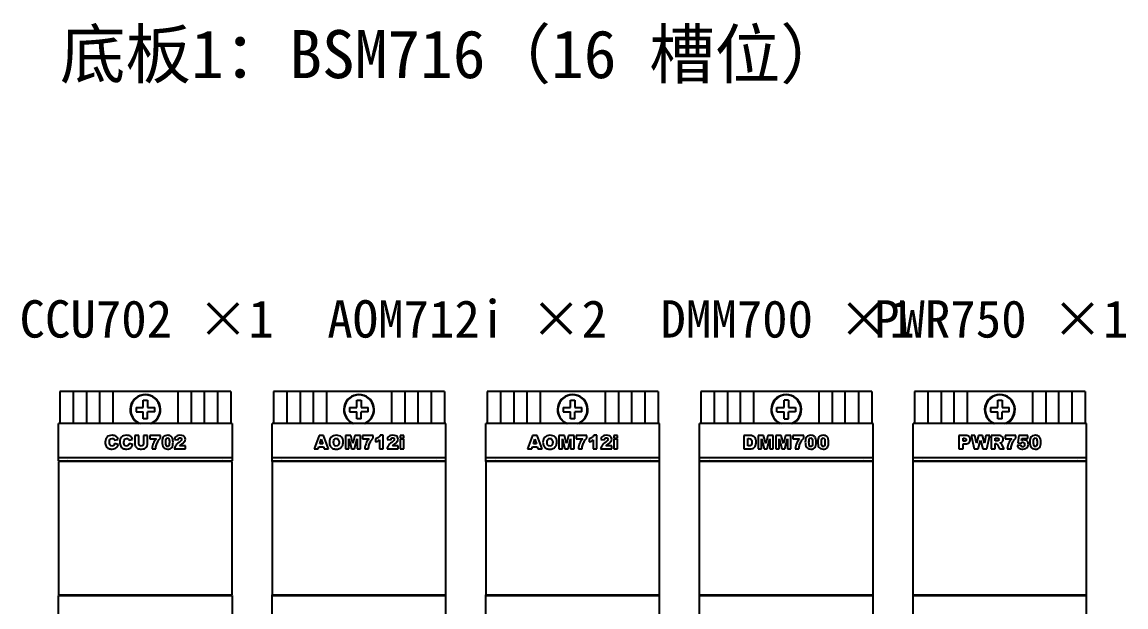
# Model space of a CAD drawing. Header units: millimetres. Extents: x 33 to 632, y -490 to 20.
# Drawn here: x 32.9 to 239.6, y -384.4 to -274.8 of the extents above; entities that cross this region are included whole.
import ezdxf
from ezdxf.enums import TextEntityAlignment as Align

# ---------------------------------------------------------------- set-up
doc = ezdxf.new("R2010")
doc.units = ezdxf.units.MM
for name, color, linetype in [('02___PRT_ALL_AXES', 7, 'Continuous'), ('03___PRT_ALL_CURVES', 7, 'Continuous'), ('AIOJ784_4_00DXF_CONTINUOUS_LINE', 7, 'Continuous'), ('AOMJ712I_002DXF_CONTINUOUS_LINE', 7, 'Continuous'), ('MPUJ710_4_01DXF_CONTINUOUS_LINE', 7, 'Continuous'), ('RTDJ712_4_00DXF_CONTINUOUS_LINE', 7, 'Continuous'), ('TEXT_LABEL', 7, 'Continuous')]:
    doc.layers.add(name, color=color, linetype=linetype)
doc.styles.add('HZ_TEXT', font='simsun.ttc')

# ---------------------------------------------------------------- blocks, each defined once
blk = doc.blocks.new('MOD_CCU702')
at = {"color": 7, "linetype": 'Continuous'}
for p, q in [((0, 130), (0, 124)), ((15.6, 127), (15.6, 128.35)), ((15.6, 128.35), (16.4, 128.35)), ((16.4, 128.35), (16.4, 127)), ((32, 130), (32, 124)), ((14.25, 127), (14.25, 126.2)), ((14.25, 127), (15.6, 127)), ((14.25, 126.2), (15.6, 126.2)), ((15.6, 124.85), (15.6, 126.2)), ((16.4, 127), (17.75, 127)), ((16.4, 124.85), (16.4, 126.2)), ((17.75, 126.2), (16.4, 126.2)), ((17.75, 126.2), (17.75, 127)), ((16.4, 124.85), (15.6, 124.85)), ((-0.25, 117), (-0.25, 124)), ((32.25, 124), (-0.25, 124)), ((32.25, 124), (32.25, 117)), ((32.25, 117.6), (-0.25, 117.6)), ((-0.25, 117), (32.25, 117)), ((-0.25, 116.9), (-0.25, 91.9)), ((32.25, 116.9), (-0.25, 116.9)), ((32.25, 91.9), (32.25, 116.9)), ((-0.25, 91.9), (32.25, 91.9)), ((-0.25, 6), (-0.25, 91.8)), ((-0.25, 91.8), (32.25, 91.8)), ((32.25, 91.8), (32.25, 6))]:
    blk.add_line(p, q, dxfattribs=at)
at = {"color": 2, "linetype": 'Continuous'}
for p, q in [((15.46, 116.9), (15.56, 117)), ((31.26, 116.9), (31.36, 117)), ((6.16, 91.8), (6.26, 91.9)), ((21.97, 91.8), (22.07, 91.9))]:
    blk.add_line(p, q, dxfattribs=at)
at = {"color": 7, "linetype": 'Continuous'}
for centre, radius, start, end in [((16, 126.6), 2.85, 293.7203, 246.2797), ((16, 126.6), 2.75, 288.8396, 251.1604), ((1.55, 116), 1, 90, 114.4508), ((30.45, 116), 1, 65.5492, 90), ((1.55, 92.8), 1, 245.5492, 270), ((30.45, 92.8), 1, 270, 294.4508)]:
    blk.add_arc(centre, radius, start, end, dxfattribs=at)
at = {"layer": '02___PRT_ALL_AXES', "color": 7, "linetype": 'Continuous'}
for p, q in [((32, 130), (0, 130)), ((2.5, 130), (2.5, 124)), ((5, 130), (5, 124)), ((7.4, 130), (7.4, 124)), ((9.9, 130), (9.9, 124)), ((22.1, 130), (22.1, 124)), ((24.6, 130), (24.6, 124)), ((27, 130), (27, 124)), ((29.5, 130), (29.5, 124))]:
    blk.add_line(p, q, dxfattribs=at)
at = {"layer": '03___PRT_ALL_CURVES', "color": 4, "linetype": 'Continuous'}
for p, q in [((10.22, 120.86), (10.9, 121.02)), ((10.93, 120.07), (10.25, 120.27)), ((12.94, 120.86), (13.62, 121.02)), ((13.64, 120.07), (12.97, 120.27)), ((14.02, 121.75), (14.02, 120.26)), ((14.79, 121.75), (14.02, 121.75)), ((14.79, 120.22), (14.79, 121.75)), ((15.64, 121.75), (15.64, 120.22)), ((16.42, 121.75), (15.64, 121.75)), ((16.42, 120.26), (16.42, 121.75)), ((16.83, 121.75), (16.83, 121.16)), ((18.85, 121.75), (16.83, 121.75)), ((16.83, 121.16), (18.06, 121.16)), ((18.85, 121.28), (18.85, 121.75)), ((21.47, 120.99), (22.17, 120.94)), ((22.42, 119.82), (22.59, 119.97)), ((22.59, 119.97), (22.87, 120.17)), ((17.25, 119.25), (17.94, 119.25)), ((21.42, 119.25), (23.51, 119.25)), ((23.51, 119.82), (22.42, 119.82)), ((23.51, 119.25), (23.51, 119.82))]:
    blk.add_line(p, q, dxfattribs=at)
for points in [[(8.82, 121.46), (8.6, 121.24), (8.49, 120.92), (8.49, 120.51)], [(8.49, 120.51), (8.49, 120.19), (8.56, 119.94), (8.68, 119.74)], [(9.76, 121.79), (9.36, 121.79), (9.04, 121.68), (8.82, 121.46)], [(9.27, 120.51), (9.27, 120.73), (9.3, 120.9), (9.37, 121)], [(9.39, 119.94), (9.31, 120.04), (9.27, 120.23), (9.27, 120.51)], [(9.37, 121), (9.47, 121.14), (9.6, 121.21), (9.78, 121.21)], [(9.75, 119.79), (9.6, 119.79), (9.48, 119.84), (9.39, 119.94)], [(10.08, 119.91), (10.01, 119.83), (9.9, 119.79), (9.75, 119.79)], [(10.5, 121.6), (10.32, 121.73), (10.07, 121.79), (9.76, 121.79)], [(9.78, 121.21), (9.85, 121.21), (9.92, 121.2), (9.99, 121.17)], [(9.99, 121.17), (10.05, 121.13), (10.1, 121.09), (10.14, 121.03)], [(10.25, 120.27), (10.21, 120.11), (10.16, 119.99), (10.08, 119.91)], [(10.14, 121.03), (10.17, 120.99), (10.2, 120.94), (10.22, 120.86)], [(10.9, 121.02), (10.81, 121.28), (10.68, 121.47), (10.5, 121.6)], [(10.71, 119.59), (10.81, 119.72), (10.88, 119.88), (10.93, 120.07)], [(11.54, 121.46), (11.32, 121.24), (11.21, 120.92), (11.21, 120.51)], [(11.21, 120.51), (11.21, 120.19), (11.27, 119.94), (11.4, 119.74)], [(12.47, 121.79), (12.07, 121.79), (11.76, 121.68), (11.54, 121.46)], [(11.98, 120.51), (11.98, 120.73), (12.02, 120.9), (12.09, 121)], [(12.11, 119.94), (12.03, 120.04), (11.98, 120.23), (11.98, 120.51)], [(12.09, 121), (12.18, 121.14), (12.32, 121.21), (12.49, 121.21)], [(12.47, 119.79), (12.31, 119.79), (12.19, 119.84), (12.11, 119.94)], [(13.22, 121.6), (13.04, 121.73), (12.79, 121.79), (12.47, 121.79)], [(12.8, 119.91), (12.72, 119.83), (12.61, 119.79), (12.47, 119.79)], [(12.49, 121.21), (12.57, 121.21), (12.64, 121.2), (12.7, 121.17)], [(12.7, 121.17), (12.76, 121.13), (12.82, 121.09), (12.86, 121.03)], [(12.97, 120.27), (12.93, 120.11), (12.88, 119.99), (12.8, 119.91)], [(12.86, 121.03), (12.89, 120.99), (12.91, 120.94), (12.94, 120.86)], [(13.62, 121.02), (13.53, 121.28), (13.4, 121.47), (13.22, 121.6)], [(13.43, 119.59), (13.52, 119.72), (13.6, 119.88), (13.64, 120.07)], [(14.02, 120.26), (14.02, 120.14), (14.04, 120), (14.09, 119.84)], [(14.9, 119.9), (14.83, 119.98), (14.79, 120.09), (14.79, 120.22)], [(15.22, 119.79), (15.08, 119.79), (14.98, 119.83), (14.9, 119.9)], [(15.53, 119.9), (15.46, 119.83), (15.35, 119.79), (15.22, 119.79)], [(15.64, 120.22), (15.64, 120.09), (15.61, 119.98), (15.53, 119.9)], [(16.35, 119.84), (16.39, 119.97), (16.42, 120.11), (16.42, 120.26)], [(17.5, 120.28), (17.39, 120), (17.3, 119.66), (17.25, 119.25)], [(18.06, 121.16), (17.81, 120.85), (17.62, 120.55), (17.5, 120.28)], [(17.94, 119.25), (17.96, 119.54), (18.01, 119.8), (18.07, 120.01)], [(18.07, 120.01), (18.15, 120.29), (18.27, 120.54), (18.41, 120.76)], [(18.41, 120.76), (18.53, 120.95), (18.68, 121.12), (18.85, 121.28)], [(19.4, 121.51), (19.23, 121.32), (19.14, 120.98), (19.14, 120.51)], [(19.14, 120.51), (19.14, 120.32), (19.16, 120.14), (19.19, 119.98)], [(19.19, 119.98), (19.23, 119.82), (19.27, 119.7), (19.33, 119.6)], [(20.18, 121.79), (19.83, 121.79), (19.57, 121.7), (19.4, 121.51)], [(19.83, 120.51), (19.83, 120.82), (19.86, 121.04), (19.91, 121.15)], [(19.92, 119.86), (19.86, 119.97), (19.83, 120.19), (19.83, 120.51)], [(19.91, 121.15), (19.96, 121.27), (20.04, 121.33), (20.16, 121.33)], [(20.16, 121.33), (20.27, 121.33), (20.35, 121.27), (20.41, 121.16)], [(20.6, 121.73), (20.49, 121.77), (20.35, 121.79), (20.18, 121.79)], [(20.46, 119.99), (20.43, 119.88), (20.4, 119.8), (20.34, 119.75)], [(20.41, 121.16), (20.47, 121.04), (20.5, 120.82), (20.5, 120.49)], [(20.5, 120.49), (20.5, 120.26), (20.48, 120.1), (20.46, 119.99)], [(20.86, 121.57), (20.79, 121.63), (20.7, 121.69), (20.6, 121.73)], [(21.02, 121.36), (20.98, 121.43), (20.93, 121.5), (20.86, 121.57)], [(20.96, 119.52), (21.11, 119.73), (21.19, 120.07), (21.19, 120.52)], [(21.12, 121.1), (21.09, 121.2), (21.06, 121.28), (21.02, 121.36)], [(21.19, 120.52), (21.19, 120.72), (21.16, 120.91), (21.12, 121.1)], [(21.62, 121.45), (21.55, 121.34), (21.5, 121.19), (21.47, 120.99)], [(21.93, 121.7), (21.8, 121.65), (21.69, 121.56), (21.62, 121.45)], [(22.32, 120.47), (21.99, 120.23), (21.76, 120.01), (21.64, 119.83)], [(22.48, 121.79), (22.25, 121.79), (22.06, 121.76), (21.93, 121.7)], [(22.17, 120.94), (22.19, 121.08), (22.23, 121.18), (22.28, 121.23)], [(22.28, 121.23), (22.34, 121.29), (22.41, 121.32), (22.5, 121.32)], [(22.71, 120.82), (22.65, 120.74), (22.52, 120.62), (22.32, 120.47)], [(23.05, 121.71), (22.91, 121.76), (22.72, 121.79), (22.48, 121.79)], [(22.5, 121.32), (22.59, 121.32), (22.66, 121.29), (22.71, 121.23)], [(22.71, 121.23), (22.77, 121.18), (22.8, 121.12), (22.8, 121.04)], [(22.8, 121.04), (22.8, 120.97), (22.77, 120.9), (22.71, 120.82)], [(22.87, 120.17), (23.1, 120.34), (23.27, 120.49), (23.35, 120.63)], [(23.37, 121.45), (23.29, 121.57), (23.19, 121.65), (23.05, 121.71)], [(23.35, 120.63), (23.44, 120.77), (23.49, 120.91), (23.49, 121.06)], [(23.49, 121.06), (23.49, 121.21), (23.45, 121.34), (23.37, 121.45)], [(8.68, 119.74), (8.81, 119.54), (8.95, 119.4), (9.13, 119.33)], [(9.13, 119.33), (9.3, 119.25), (9.52, 119.21), (9.79, 119.21)], [(9.79, 119.21), (10.02, 119.21), (10.2, 119.24), (10.35, 119.3)], [(10.35, 119.3), (10.49, 119.37), (10.61, 119.46), (10.71, 119.59)], [(11.4, 119.74), (11.52, 119.54), (11.67, 119.4), (11.84, 119.33)], [(11.84, 119.33), (12.02, 119.25), (12.24, 119.21), (12.51, 119.21)], [(12.51, 119.21), (12.73, 119.21), (12.92, 119.24), (13.06, 119.3)], [(13.06, 119.3), (13.21, 119.37), (13.33, 119.46), (13.43, 119.59)], [(14.09, 119.84), (14.12, 119.74), (14.17, 119.64), (14.26, 119.55)], [(14.26, 119.55), (14.33, 119.46), (14.42, 119.38), (14.52, 119.33)], [(14.52, 119.33), (14.62, 119.28), (14.74, 119.25), (14.88, 119.23)], [(14.88, 119.23), (15.02, 119.22), (15.16, 119.21), (15.28, 119.21)], [(15.28, 119.21), (15.49, 119.21), (15.67, 119.24), (15.82, 119.29)], [(15.82, 119.29), (15.93, 119.33), (16.03, 119.4), (16.13, 119.5)], [(16.13, 119.5), (16.23, 119.6), (16.3, 119.71), (16.35, 119.84)], [(19.33, 119.6), (19.42, 119.47), (19.52, 119.37), (19.65, 119.31)], [(19.65, 119.31), (19.78, 119.24), (19.95, 119.21), (20.16, 119.21)], [(20.16, 119.68), (20.05, 119.68), (19.97, 119.74), (19.92, 119.86)], [(20.34, 119.75), (20.29, 119.71), (20.23, 119.68), (20.16, 119.68)], [(20.16, 119.21), (20.54, 119.21), (20.8, 119.31), (20.96, 119.52)], [(21.64, 119.83), (21.52, 119.65), (21.45, 119.45), (21.42, 119.25)]]:
    blk.add_open_spline(points, degree=3, dxfattribs=at)
blk = doc.blocks.new('MOD_AOM712i')
at = {"layer": 'AIOJ784_4_00DXF_CONTINUOUS_LINE', "color": 7, "linetype": 'Continuous'}
for p, q in [((0, 130), (0, 124)), ((32, 130), (0, 130)), ((2.5, 130), (2.5, 124)), ((5, 130), (5, 124)), ((7.4, 130), (7.4, 124)), ((9.9, 130), (9.9, 124)), ((22.1, 130), (22.1, 124)), ((24.6, 130), (24.6, 124)), ((27, 130), (27, 124)), ((29.5, 130), (29.5, 124)), ((32, 130), (32, 124))]:
    blk.add_line(p, q, dxfattribs=at)
blk.add_arc((16, 126.6), 2.85, 294.1365, 245.8635, dxfattribs=at)
at = {"layer": 'AOMJ712I_002DXF_CONTINUOUS_LINE', "color": 7, "linetype": 'Continuous'}
for p, q in [((-0.25, 116.9), (-0.25, 124)), ((32.25, 124), (-0.25, 124)), ((32.25, 116.9), (32.25, 124)), ((32.25, 117.6), (-0.25, 117.6)), ((-0.25, 117), (32.25, 117)), ((-0.25, 6), (-0.25, 91.9)), ((-0.25, 91.8), (32.25, 91.8)), ((32.25, 6), (32.25, 91.9))]:
    blk.add_line(p, q, dxfattribs=at)
at = {"layer": 'AOMJ712I_002DXF_CONTINUOUS_LINE', "color": 4, "linetype": 'Continuous'}
for p, q in [((8.52, 121.75), (7.58, 119.25)), ((9.36, 121.75), (8.52, 121.75)), ((8.66, 120.2), (8.93, 121.1)), ((9.21, 120.2), (8.66, 120.2)), ((8.93, 121.1), (9.21, 120.2)), ((10.3, 119.25), (9.36, 121.75)), ((13.45, 121.75), (13.45, 119.25)), ((14.47, 121.75), (13.45, 121.75)), ((14.08, 119.25), (14.08, 121.16)), ((14.08, 121.16), (14.57, 119.25)), ((14.86, 120.23), (14.47, 121.75)), ((15.25, 121.75), (14.86, 120.23)), ((15.14, 119.25), (15.63, 121.16)), ((16.26, 121.75), (15.25, 121.75)), ((15.63, 121.16), (15.63, 119.25)), ((16.26, 119.25), (16.26, 121.75)), ((16.65, 121.75), (16.65, 121.16)), ((18.68, 121.75), (16.65, 121.75)), ((16.65, 121.16), (17.89, 121.16)), ((18.68, 121.28), (18.68, 121.75)), ((19.11, 121.12), (19.11, 120.55)), ((19.84, 120.92), (19.84, 119.25)), ((20.55, 121.79), (19.97, 121.79)), ((20.55, 119.25), (20.55, 121.79)), ((21.3, 120.99), (22, 120.94)), ((22.25, 119.82), (22.42, 119.97)), ((22.42, 119.97), (22.7, 120.17)), ((23.72, 121.75), (23.72, 121.28)), ((24.42, 121.75), (23.72, 121.75)), ((23.72, 121.28), (24.42, 121.28)), ((23.72, 121.06), (23.72, 119.25)), ((24.42, 121.06), (23.72, 121.06)), ((24.42, 121.28), (24.42, 121.75)), ((24.42, 119.25), (24.42, 121.06)), ((7.58, 119.25), (8.37, 119.25)), ((8.37, 119.25), (8.49, 119.66)), ((8.49, 119.66), (9.37, 119.66)), ((9.37, 119.66), (9.49, 119.25)), ((9.49, 119.25), (10.3, 119.25)), ((13.45, 119.25), (14.08, 119.25)), ((14.57, 119.25), (15.14, 119.25)), ((15.63, 119.25), (16.26, 119.25)), ((17.08, 119.25), (17.77, 119.25)), ((19.84, 119.25), (20.55, 119.25)), ((21.25, 119.25), (23.33, 119.25)), ((23.33, 119.82), (22.25, 119.82)), ((23.33, 119.25), (23.33, 119.82)), ((23.72, 119.25), (24.42, 119.25))]:
    blk.add_line(p, q, dxfattribs=at)
at = {"layer": 'AOMJ712I_002DXF_CONTINUOUS_LINE', "color": 2, "linetype": 'Continuous'}
for p, q in [((15.46, 116.9), (15.56, 117)), ((31.26, 116.9), (31.36, 117)), ((6.16, 91.8), (6.26, 91.9)), ((21.97, 91.8), (22.07, 91.9))]:
    blk.add_line(p, q, dxfattribs=at)
at = {"layer": 'AOMJ712I_002DXF_CONTINUOUS_LINE', "color": 7, "linetype": 'Continuous'}
for centre, start, end in [((1.55, 116), 90, 115.6867), ((30.45, 116), 64.3133, 90), ((1.55, 92.8), 244.3133, 270), ((30.45, 92.8), 270, 295.6867)]:
    blk.add_arc(centre, 1, start, end, dxfattribs=at)
at = {"layer": 'AOMJ712I_002DXF_CONTINUOUS_LINE', "color": 4, "linetype": 'Continuous'}
for points in [[(10.79, 121.45), (10.57, 121.22), (10.45, 120.91), (10.45, 120.5)], [(10.45, 120.5), (10.45, 120.2), (10.51, 119.96), (10.62, 119.77)], [(11.74, 121.79), (11.34, 121.79), (11.02, 121.68), (10.79, 121.45)], [(11.23, 120.49), (11.23, 120.75), (11.27, 120.93), (11.37, 121.04)], [(11.36, 119.95), (11.27, 120.06), (11.23, 120.24), (11.23, 120.49)], [(11.75, 119.79), (11.59, 119.79), (11.46, 119.84), (11.36, 119.95)], [(11.37, 121.04), (11.46, 121.15), (11.58, 121.21), (11.74, 121.21)], [(12.71, 121.46), (12.48, 121.68), (12.16, 121.79), (11.74, 121.79)], [(11.74, 121.21), (11.9, 121.21), (12.03, 121.15), (12.13, 121.04)], [(12.13, 119.95), (12.04, 119.84), (11.91, 119.79), (11.75, 119.79)], [(12.13, 121.04), (12.22, 120.93), (12.27, 120.76), (12.27, 120.53)], [(12.27, 120.53), (12.27, 120.25), (12.22, 120.05), (12.13, 119.95)], [(13.04, 120.52), (13.04, 120.92), (12.93, 121.23), (12.71, 121.46)], [(12.89, 119.8), (12.99, 119.99), (13.04, 120.23), (13.04, 120.52)], [(17.33, 120.28), (17.22, 120), (17.13, 119.66), (17.08, 119.25)], [(17.89, 121.16), (17.64, 120.85), (17.45, 120.55), (17.33, 120.28)], [(17.77, 119.25), (17.79, 119.54), (17.83, 119.8), (17.9, 120.01)], [(17.9, 120.01), (17.98, 120.29), (18.1, 120.54), (18.24, 120.76)], [(18.24, 120.76), (18.36, 120.95), (18.51, 121.12), (18.68, 121.28)], [(19.66, 121.4), (19.53, 121.29), (19.35, 121.2), (19.11, 121.12)], [(19.11, 120.55), (19.27, 120.6), (19.41, 120.65), (19.51, 120.71)], [(19.51, 120.71), (19.62, 120.76), (19.73, 120.83), (19.84, 120.92)], [(19.97, 121.79), (19.9, 121.64), (19.79, 121.5), (19.66, 121.4)], [(21.45, 121.45), (21.38, 121.34), (21.33, 121.19), (21.3, 120.99)], [(21.76, 121.7), (21.63, 121.65), (21.52, 121.56), (21.45, 121.45)], [(22.15, 120.47), (21.82, 120.23), (21.59, 120.01), (21.47, 119.83)], [(22.31, 121.79), (22.07, 121.79), (21.89, 121.76), (21.76, 121.7)], [(22, 120.94), (22.02, 121.08), (22.05, 121.18), (22.11, 121.23)], [(22.11, 121.23), (22.17, 121.29), (22.24, 121.32), (22.33, 121.32)], [(22.54, 120.82), (22.48, 120.74), (22.35, 120.62), (22.15, 120.47)], [(22.88, 121.71), (22.74, 121.76), (22.55, 121.79), (22.31, 121.79)], [(22.33, 121.32), (22.41, 121.32), (22.48, 121.29), (22.54, 121.23)], [(22.54, 121.23), (22.6, 121.18), (22.63, 121.12), (22.63, 121.04)], [(22.63, 121.04), (22.63, 120.97), (22.6, 120.9), (22.54, 120.82)], [(22.7, 120.17), (22.93, 120.34), (23.09, 120.49), (23.18, 120.63)], [(23.2, 121.45), (23.12, 121.57), (23.02, 121.65), (22.88, 121.71)], [(23.18, 120.63), (23.27, 120.77), (23.32, 120.91), (23.32, 121.06)], [(23.32, 121.06), (23.32, 121.21), (23.28, 121.34), (23.2, 121.45)], [(10.62, 119.77), (10.74, 119.57), (10.89, 119.43), (11.07, 119.34)], [(11.07, 119.34), (11.26, 119.25), (11.49, 119.21), (11.77, 119.21)], [(11.77, 119.21), (12.05, 119.21), (12.28, 119.26), (12.47, 119.36)], [(12.47, 119.36), (12.65, 119.47), (12.8, 119.61), (12.89, 119.8)], [(21.47, 119.83), (21.35, 119.65), (21.27, 119.45), (21.25, 119.25)]]:
    blk.add_open_spline(points, degree=3, dxfattribs=at)
at = {"layer": 'MPUJ710_4_01DXF_CONTINUOUS_LINE', "color": 7, "linetype": 'Continuous'}
for p, q in [((15.6, 127), (15.6, 128.35)), ((15.6, 128.35), (16.4, 128.35)), ((16.4, 128.35), (16.4, 127)), ((14.25, 127), (14.25, 126.2)), ((14.25, 127), (15.6, 127)), ((14.25, 126.2), (15.6, 126.2)), ((15.6, 124.85), (15.6, 126.2)), ((16.4, 127), (17.75, 127)), ((16.4, 124.85), (16.4, 126.2)), ((17.75, 126.2), (16.4, 126.2)), ((17.75, 126.2), (17.75, 127)), ((16.4, 124.85), (15.6, 124.85))]:
    blk.add_line(p, q, dxfattribs=at)
blk.add_arc((16, 126.6), 2.75, 288.9617, 251.0383, dxfattribs=at)
at = {"layer": 'RTDJ712_4_00DXF_CONTINUOUS_LINE', "color": 7, "linetype": 'Continuous'}
for p, q in [((-0.25, 116.9), (-0.25, 91.9)), ((32.25, 116.9), (-0.25, 116.9)), ((32.25, 91.9), (32.25, 116.9)), ((-0.25, 91.9), (32.25, 91.9))]:
    blk.add_line(p, q, dxfattribs=at)
blk = doc.blocks.new('MOD_DMM700')
at = {"color": 7, "linetype": 'Continuous'}
for p, q in [((0, 130), (0, 124)), ((15.6, 127), (15.6, 128.35)), ((16.4, 128.35), (15.6, 128.35)), ((16.4, 128.35), (16.4, 127)), ((32, 130), (32, 124)), ((14.25, 126.2), (14.25, 127)), ((14.25, 127), (15.6, 127)), ((14.25, 126.2), (15.6, 126.2)), ((15.6, 124.85), (15.6, 126.2)), ((16.4, 127), (17.75, 127)), ((16.4, 124.85), (16.4, 126.2)), ((17.75, 126.2), (16.4, 126.2)), ((17.75, 127), (17.75, 126.2)), ((15.6, 124.85), (16.4, 124.85)), ((-0.25, 6), (-0.25, 124)), ((32.25, 124), (-0.25, 124)), ((32.25, 6), (32.25, 124)), ((32.25, 117.6), (-0.25, 117.6)), ((-0.25, 117), (32.25, 117)), ((32.25, 116.9), (-0.25, 116.9)), ((-0.25, 91.9), (32.25, 91.9)), ((-0.25, 91.8), (32.25, 91.8))]:
    blk.add_line(p, q, dxfattribs=at)
at = {"color": 2, "linetype": 'Continuous'}
for p, q in [((15.46, 116.9), (15.56, 117)), ((31.26, 116.9), (31.36, 117)), ((6.16, 91.8), (6.26, 91.9)), ((21.97, 91.8), (22.07, 91.9))]:
    blk.add_line(p, q, dxfattribs=at)
at = {"color": 7, "linetype": 'Continuous'}
for centre, radius, start, end in [((16, 126.6), 2.85, 293.7203, 246.2797), ((16, 126.6), 2.75, 288.8396, 251.1604), ((1.55, 116), 1, 90, 114.4508), ((30.45, 116), 1, 65.5492, 90), ((1.55, 92.8), 1, 245.5492, 270), ((30.45, 92.8), 1, 270, 294.4508)]:
    blk.add_arc(centre, radius, start, end, dxfattribs=at)
at = {"layer": '02___PRT_ALL_AXES', "color": 7, "linetype": 'Continuous'}
for p, q in [((32, 130), (0, 130)), ((2.5, 130), (2.5, 124)), ((5, 130), (5, 124)), ((7.4, 130), (7.4, 124)), ((9.9, 130), (9.9, 124)), ((22.1, 130), (22.1, 124)), ((24.6, 130), (24.6, 124)), ((27, 130), (27, 124)), ((29.5, 130), (29.5, 124))]:
    blk.add_line(p, q, dxfattribs=at)
at = {"layer": '03___PRT_ALL_CURVES', "color": 4, "linetype": 'Continuous'}
for p, q in [((8.06, 121.75), (8.06, 119.25)), ((9.2, 121.75), (8.06, 121.75)), ((8.83, 119.82), (8.83, 121.18)), ((8.83, 121.18), (9.02, 121.18)), ((10.75, 121.75), (10.75, 119.25)), ((11.77, 121.75), (10.75, 121.75)), ((11.39, 119.25), (11.39, 121.16)), ((11.39, 121.16), (11.87, 119.25)), ((12.16, 120.23), (11.77, 121.75)), ((12.55, 121.75), (12.16, 120.23)), ((12.45, 119.25), (12.93, 121.16)), ((13.57, 121.75), (12.55, 121.75)), ((12.93, 121.16), (12.93, 119.25)), ((13.57, 119.25), (13.57, 121.75)), ((14.05, 121.75), (14.05, 119.25)), ((15.06, 121.75), (14.05, 121.75)), ((14.68, 119.25), (14.68, 121.16)), ((14.68, 121.16), (15.17, 119.25)), ((15.46, 120.23), (15.06, 121.75)), ((15.85, 121.75), (15.46, 120.23)), ((15.74, 119.25), (16.23, 121.16)), ((16.86, 121.75), (15.85, 121.75)), ((16.23, 121.16), (16.23, 119.25)), ((16.86, 119.25), (16.86, 121.75)), ((17.25, 121.75), (17.25, 121.16)), ((19.28, 121.75), (17.25, 121.75)), ((17.25, 121.16), (18.49, 121.16)), ((19.28, 121.28), (19.28, 121.75)), ((8.06, 119.25), (9.2, 119.25)), ((9.02, 119.82), (8.83, 119.82)), ((10.75, 119.25), (11.39, 119.25)), ((11.87, 119.25), (12.45, 119.25)), ((12.93, 119.25), (13.57, 119.25)), ((14.05, 119.25), (14.68, 119.25)), ((15.17, 119.25), (15.74, 119.25)), ((16.23, 119.25), (16.86, 119.25)), ((17.68, 119.25), (18.37, 119.25))]:
    blk.add_line(p, q, dxfattribs=at)
for points in [[(9.02, 121.18), (9.22, 121.18), (9.36, 121.13), (9.45, 121.04)], [(9.75, 121.66), (9.61, 121.72), (9.43, 121.75), (9.2, 121.75)], [(9.52, 120.06), (9.48, 119.97), (9.43, 119.91), (9.36, 119.87)], [(9.45, 121.04), (9.54, 120.94), (9.58, 120.76), (9.58, 120.49)], [(9.58, 120.49), (9.58, 120.29), (9.56, 120.15), (9.52, 120.06)], [(10.1, 121.39), (10, 121.51), (9.89, 121.6), (9.75, 121.66)], [(10.01, 119.52), (10.12, 119.61), (10.2, 119.74), (10.26, 119.89)], [(10.29, 120.99), (10.25, 121.14), (10.19, 121.28), (10.1, 121.39)], [(10.26, 119.89), (10.33, 120.03), (10.36, 120.24), (10.36, 120.51)], [(10.36, 120.51), (10.36, 120.68), (10.34, 120.84), (10.29, 120.99)], [(17.93, 120.28), (17.82, 120), (17.73, 119.66), (17.68, 119.25)], [(18.49, 121.16), (18.23, 120.85), (18.05, 120.55), (17.93, 120.28)], [(18.37, 119.25), (18.39, 119.54), (18.43, 119.8), (18.5, 120.01)], [(18.5, 120.01), (18.58, 120.29), (18.7, 120.54), (18.84, 120.76)], [(18.84, 120.76), (18.96, 120.95), (19.1, 121.12), (19.28, 121.28)], [(19.83, 121.51), (19.66, 121.32), (19.57, 120.98), (19.57, 120.51)], [(19.57, 120.51), (19.57, 120.32), (19.59, 120.14), (19.62, 119.98)], [(19.62, 119.98), (19.66, 119.82), (19.7, 119.7), (19.76, 119.6)], [(20.61, 121.79), (20.26, 121.79), (20, 121.7), (19.83, 121.51)], [(20.26, 120.51), (20.26, 120.82), (20.29, 121.04), (20.34, 121.15)], [(20.34, 119.86), (20.29, 119.97), (20.26, 120.19), (20.26, 120.51)], [(20.34, 121.15), (20.39, 121.27), (20.47, 121.33), (20.59, 121.33)], [(20.59, 121.33), (20.7, 121.33), (20.78, 121.27), (20.84, 121.16)], [(21.02, 121.73), (20.92, 121.77), (20.78, 121.79), (20.61, 121.79)], [(20.89, 119.99), (20.86, 119.88), (20.82, 119.8), (20.77, 119.75)], [(20.84, 121.16), (20.9, 121.04), (20.92, 120.82), (20.92, 120.49)], [(20.92, 120.49), (20.92, 120.26), (20.91, 120.1), (20.89, 119.99)], [(21.29, 121.57), (21.22, 121.63), (21.13, 121.69), (21.02, 121.73)], [(21.45, 121.36), (21.41, 121.43), (21.36, 121.5), (21.29, 121.57)], [(21.38, 119.52), (21.54, 119.73), (21.61, 120.07), (21.61, 120.52)], [(21.54, 121.1), (21.52, 121.2), (21.49, 121.28), (21.45, 121.36)], [(21.61, 120.52), (21.61, 120.72), (21.59, 120.91), (21.54, 121.1)], [(22.16, 121.51), (21.99, 121.32), (21.9, 120.98), (21.9, 120.51)], [(21.9, 120.51), (21.9, 120.32), (21.92, 120.14), (21.95, 119.98)], [(21.95, 119.98), (21.98, 119.82), (22.03, 119.7), (22.09, 119.6)], [(22.94, 121.79), (22.59, 121.79), (22.33, 121.7), (22.16, 121.51)], [(22.59, 120.51), (22.59, 120.82), (22.62, 121.04), (22.67, 121.15)], [(22.67, 119.86), (22.62, 119.97), (22.59, 120.19), (22.59, 120.51)], [(22.67, 121.15), (22.72, 121.27), (22.8, 121.33), (22.92, 121.33)], [(22.92, 121.33), (23.03, 121.33), (23.11, 121.27), (23.17, 121.16)], [(23.35, 121.73), (23.25, 121.77), (23.11, 121.79), (22.94, 121.79)], [(23.22, 119.99), (23.19, 119.88), (23.15, 119.8), (23.1, 119.75)], [(23.17, 121.16), (23.22, 121.04), (23.25, 120.82), (23.25, 120.49)], [(23.25, 120.49), (23.25, 120.26), (23.24, 120.1), (23.22, 119.99)], [(23.62, 121.57), (23.55, 121.63), (23.46, 121.69), (23.35, 121.73)], [(23.78, 121.36), (23.74, 121.43), (23.69, 121.5), (23.62, 121.57)], [(23.71, 119.52), (23.87, 119.73), (23.94, 120.07), (23.94, 120.52)], [(23.87, 121.1), (23.85, 121.2), (23.82, 121.28), (23.78, 121.36)], [(23.94, 120.52), (23.94, 120.72), (23.92, 120.91), (23.87, 121.1)], [(9.36, 119.87), (9.29, 119.83), (9.18, 119.82), (9.02, 119.82)], [(9.2, 119.25), (9.34, 119.25), (9.49, 119.27), (9.66, 119.32)], [(9.66, 119.32), (9.79, 119.35), (9.9, 119.42), (10.01, 119.52)], [(19.76, 119.6), (19.84, 119.47), (19.95, 119.37), (20.08, 119.31)], [(20.08, 119.31), (20.21, 119.24), (20.38, 119.21), (20.59, 119.21)], [(20.59, 119.68), (20.48, 119.68), (20.4, 119.74), (20.34, 119.86)], [(20.77, 119.75), (20.72, 119.71), (20.66, 119.68), (20.59, 119.68)], [(20.59, 119.21), (20.97, 119.21), (21.23, 119.31), (21.38, 119.52)], [(22.09, 119.6), (22.17, 119.47), (22.28, 119.37), (22.41, 119.31)], [(22.41, 119.31), (22.54, 119.24), (22.71, 119.21), (22.92, 119.21)], [(22.92, 119.68), (22.81, 119.68), (22.73, 119.74), (22.67, 119.86)], [(23.1, 119.75), (23.05, 119.71), (22.99, 119.68), (22.92, 119.68)], [(22.92, 119.21), (23.3, 119.21), (23.56, 119.31), (23.71, 119.52)]]:
    blk.add_open_spline(points, degree=3, dxfattribs=at)
blk = doc.blocks.new('MOD_PWR750')
at = {"color": 7, "linetype": 'Continuous'}
for p, q in [((0, 130), (0, 124)), ((15.6, 127), (15.6, 128.35)), ((15.6, 128.35), (16.4, 128.35)), ((16.4, 128.35), (16.4, 127)), ((32, 130), (32, 124)), ((14.25, 127), (14.25, 126.2)), ((14.25, 127), (15.6, 127)), ((14.25, 126.2), (15.6, 126.2)), ((15.6, 124.85), (15.6, 126.2)), ((16.4, 127), (17.75, 127)), ((16.4, 124.85), (16.4, 126.2)), ((17.75, 126.2), (16.4, 126.2)), ((17.75, 126.2), (17.75, 127)), ((16.4, 124.85), (15.6, 124.85)), ((-0.25, 6), (-0.25, 124)), ((32.25, 124), (-0.25, 124)), ((32.25, 6), (32.25, 124)), ((32.25, 117.6), (-0.25, 117.6)), ((-0.25, 117), (32.25, 117)), ((32.25, 116.9), (-0.25, 116.9)), ((-0.25, 91.9), (32.25, 91.9)), ((-0.25, 91.8), (32.25, 91.8))]:
    blk.add_line(p, q, dxfattribs=at)
at = {"color": 2, "linetype": 'Continuous'}
for p, q in [((15.46, 116.9), (15.56, 117)), ((31.26, 116.9), (31.36, 117)), ((6.16, 91.8), (6.26, 91.9)), ((21.97, 91.8), (22.07, 91.9))]:
    blk.add_line(p, q, dxfattribs=at)
at = {"color": 7, "linetype": 'Continuous'}
for centre, radius, start, end in [((16, 126.6), 2.85, 293.7203, 246.2797), ((16, 126.6), 2.75, 288.8396, 251.1604), ((1.55, 116), 1, 90, 114.4508), ((30.45, 116), 1, 65.5492, 90), ((1.55, 92.8), 1, 245.5492, 270), ((30.45, 92.8), 1, 270, 294.4508)]:
    blk.add_arc(centre, radius, start, end, dxfattribs=at)
at = {"layer": '02___PRT_ALL_AXES', "color": 7, "linetype": 'Continuous'}
for p, q in [((32, 130), (0, 130)), ((2.5, 130), (2.5, 124)), ((5, 130), (5, 124)), ((7.4, 130), (7.4, 124)), ((9.9, 130), (9.9, 124)), ((22.1, 130), (22.1, 124)), ((24.6, 130), (24.6, 124)), ((27, 130), (27, 124)), ((29.5, 130), (29.5, 124))]:
    blk.add_line(p, q, dxfattribs=at)
at = {"layer": '03___PRT_ALL_CURVES', "color": 4, "linetype": 'Continuous'}
for p, q in [((8.34, 121.75), (8.34, 119.25)), ((9.62, 121.75), (8.34, 121.75)), ((9.11, 120.68), (9.11, 121.24)), ((9.11, 121.24), (9.33, 121.24)), ((9.3, 120.68), (9.11, 120.68)), ((9.11, 119.25), (9.11, 120.18)), ((9.11, 120.18), (9.54, 120.18)), ((10.61, 121.75), (11.16, 119.25)), ((11.34, 121.75), (10.61, 121.75)), ((11.6, 120.35), (11.34, 121.75)), ((11.99, 121.75), (11.6, 120.35)), ((11.92, 119.25), (12.36, 120.82)), ((12.72, 121.75), (11.99, 121.75)), ((12.36, 120.82), (12.79, 119.25)), ((13.11, 120.35), (12.72, 121.75)), ((13.37, 121.75), (13.11, 120.35)), ((14.1, 121.75), (13.37, 121.75)), ((13.55, 119.25), (14.1, 121.75)), ((14.37, 121.75), (14.37, 119.25)), ((15.65, 121.75), (14.37, 121.75)), ((15.14, 120.74), (15.14, 121.25)), ((15.14, 121.25), (15.48, 121.25)), ((15.47, 120.74), (15.14, 120.74)), ((15.14, 119.25), (15.14, 120.26)), ((15.14, 120.26), (15.21, 120.26)), ((15.54, 120.01), (15.95, 119.25)), ((16.83, 119.25), (16.45, 119.97)), ((16.97, 121.75), (16.97, 121.16)), ((19, 121.75), (16.97, 121.75)), ((16.97, 121.16), (18.21, 121.16)), ((19, 121.28), (19, 121.75)), ((19.96, 119.97), (19.26, 119.9)), ((19.57, 121.75), (19.35, 120.41)), ((19.35, 120.41), (19.94, 120.32)), ((21.22, 121.75), (19.57, 121.75)), ((20.04, 120.82), (20.1, 121.2)), ((20.1, 121.2), (21.22, 121.2)), ((21.22, 121.2), (21.22, 121.75)), ((8.34, 119.25), (9.11, 119.25)), ((11.16, 119.25), (11.92, 119.25)), ((12.79, 119.25), (13.55, 119.25)), ((14.37, 119.25), (15.14, 119.25)), ((15.95, 119.25), (16.83, 119.25)), ((17.39, 119.25), (18.09, 119.25))]:
    blk.add_line(p, q, dxfattribs=at)
for points in [[(9.62, 120.76), (9.56, 120.71), (9.45, 120.68), (9.3, 120.68)], [(9.33, 121.24), (9.48, 121.24), (9.58, 121.21), (9.63, 121.16)], [(9.54, 120.18), (9.85, 120.18), (10.08, 120.25), (10.23, 120.39)], [(10.25, 121.55), (10.11, 121.68), (9.9, 121.75), (9.62, 121.75)], [(9.71, 120.96), (9.71, 120.88), (9.68, 120.81), (9.62, 120.76)], [(9.63, 121.16), (9.68, 121.11), (9.71, 121.04), (9.71, 120.96)], [(10.23, 120.39), (10.38, 120.53), (10.46, 120.73), (10.46, 120.98)], [(10.46, 120.98), (10.46, 121.23), (10.39, 121.42), (10.25, 121.55)], [(15.21, 120.26), (15.28, 120.26), (15.34, 120.24), (15.4, 120.21)], [(15.4, 120.21), (15.44, 120.18), (15.49, 120.11), (15.54, 120.01)], [(15.67, 120.77), (15.57, 120.75), (15.5, 120.74), (15.47, 120.74)], [(15.48, 121.25), (15.62, 121.25), (15.72, 121.22), (15.77, 121.18)], [(16.2, 121.69), (16.08, 121.73), (15.89, 121.75), (15.65, 121.75)], [(15.8, 120.85), (15.76, 120.81), (15.72, 120.78), (15.67, 120.77)], [(15.77, 121.18), (15.82, 121.14), (15.85, 121.07), (15.85, 120.99)], [(15.85, 120.99), (15.85, 120.94), (15.83, 120.89), (15.8, 120.85)], [(16.02, 120.35), (16.13, 120.38), (16.22, 120.41), (16.29, 120.45)], [(16.22, 120.26), (16.18, 120.29), (16.11, 120.32), (16.02, 120.35)], [(16.51, 121.46), (16.43, 121.57), (16.33, 121.65), (16.2, 121.69)], [(16.34, 120.13), (16.29, 120.2), (16.25, 120.24), (16.22, 120.26)], [(16.29, 120.45), (16.39, 120.51), (16.47, 120.6), (16.53, 120.7)], [(16.45, 119.97), (16.43, 120.01), (16.4, 120.06), (16.34, 120.13)], [(16.62, 121.06), (16.62, 121.21), (16.58, 121.35), (16.51, 121.46)], [(16.53, 120.7), (16.59, 120.8), (16.62, 120.92), (16.62, 121.06)], [(17.65, 120.28), (17.53, 120), (17.45, 119.66), (17.39, 119.25)], [(18.21, 121.16), (17.95, 120.85), (17.77, 120.55), (17.65, 120.28)], [(18.09, 119.25), (18.11, 119.54), (18.15, 119.8), (18.22, 120.01)], [(18.22, 120.01), (18.3, 120.29), (18.41, 120.54), (18.56, 120.76)], [(18.56, 120.76), (18.68, 120.95), (18.82, 121.12), (19, 121.28)], [(19.26, 119.9), (19.29, 119.78), (19.34, 119.68), (19.39, 119.6)], [(19.94, 120.32), (20, 120.38), (20.05, 120.43), (20.1, 120.45)], [(20.08, 119.72), (20.02, 119.78), (19.98, 119.86), (19.96, 119.97)], [(20.27, 120.9), (20.2, 120.88), (20.12, 120.86), (20.04, 120.82)], [(20.1, 120.45), (20.16, 120.48), (20.22, 120.5), (20.29, 120.5)], [(20.5, 120.93), (20.42, 120.93), (20.35, 120.92), (20.27, 120.9)], [(20.29, 120.5), (20.4, 120.5), (20.48, 120.46), (20.54, 120.4)], [(21.1, 120.7), (20.95, 120.85), (20.75, 120.93), (20.5, 120.93)], [(20.54, 120.4), (20.61, 120.33), (20.64, 120.22), (20.64, 120.07)], [(20.64, 120.07), (20.64, 119.92), (20.61, 119.81), (20.54, 119.74)], [(21.34, 120.13), (21.34, 120.36), (21.26, 120.55), (21.1, 120.7)], [(21.22, 119.67), (21.3, 119.81), (21.34, 119.97), (21.34, 120.13)], [(21.88, 121.51), (21.7, 121.32), (21.62, 120.98), (21.62, 120.51)], [(21.62, 120.51), (21.62, 120.32), (21.63, 120.14), (21.67, 119.98)], [(21.67, 119.98), (21.7, 119.82), (21.75, 119.7), (21.81, 119.6)], [(22.66, 121.79), (22.31, 121.79), (22.05, 121.7), (21.88, 121.51)], [(22.31, 120.51), (22.31, 120.82), (22.33, 121.04), (22.38, 121.15)], [(22.39, 119.86), (22.34, 119.97), (22.31, 120.19), (22.31, 120.51)], [(22.38, 121.15), (22.44, 121.27), (22.52, 121.33), (22.63, 121.33)], [(22.63, 121.33), (22.75, 121.33), (22.83, 121.27), (22.89, 121.16)], [(23.07, 121.73), (22.96, 121.77), (22.82, 121.79), (22.66, 121.79)], [(22.93, 119.99), (22.91, 119.88), (22.87, 119.8), (22.82, 119.75)], [(22.89, 121.16), (22.94, 121.04), (22.97, 120.82), (22.97, 120.49)], [(22.97, 120.49), (22.97, 120.26), (22.96, 120.1), (22.93, 119.99)], [(23.34, 121.57), (23.27, 121.63), (23.18, 121.69), (23.07, 121.73)], [(23.5, 121.36), (23.46, 121.43), (23.4, 121.5), (23.34, 121.57)], [(23.43, 119.52), (23.59, 119.73), (23.66, 120.07), (23.66, 120.52)], [(23.59, 121.1), (23.57, 121.2), (23.54, 121.28), (23.5, 121.36)], [(23.66, 120.52), (23.66, 120.72), (23.64, 120.91), (23.59, 121.1)], [(19.39, 119.6), (19.44, 119.53), (19.51, 119.45), (19.59, 119.39)], [(19.59, 119.39), (19.67, 119.33), (19.77, 119.28), (19.89, 119.25)], [(19.89, 119.25), (20.01, 119.22), (20.15, 119.21), (20.31, 119.21)], [(20.31, 119.63), (20.22, 119.63), (20.14, 119.66), (20.08, 119.72)], [(20.54, 119.74), (20.48, 119.67), (20.4, 119.63), (20.31, 119.63)], [(20.31, 119.21), (20.54, 119.21), (20.73, 119.25), (20.88, 119.33)], [(20.88, 119.33), (21.02, 119.4), (21.14, 119.52), (21.22, 119.67)], [(21.81, 119.6), (21.89, 119.47), (22, 119.37), (22.13, 119.31)], [(22.13, 119.31), (22.26, 119.24), (22.43, 119.21), (22.64, 119.21)], [(22.64, 119.68), (22.53, 119.68), (22.45, 119.74), (22.39, 119.86)], [(22.82, 119.75), (22.77, 119.71), (22.71, 119.68), (22.64, 119.68)], [(22.64, 119.21), (23.01, 119.21), (23.28, 119.31), (23.43, 119.52)]]:
    blk.add_open_spline(points, degree=3, dxfattribs=at)

msp = doc.modelspace()

# ---------------------------------------------------------------- block references
for name, p in [('MOD_CCU702', (40, -474)), ('MOD_AOM712i', (80, -474)), ('MOD_AOM712i', (120, -474)), ('MOD_DMM700', (160, -474)), ('MOD_PWR750', (200, -474))]:
    msp.add_blockref(name, p)

# ---------------------------------------------------------------- texts
at = {"layer": 'TEXT_LABEL', "style": 'HZ_TEXT'}
msp.add_text('底板1：BSM716（16 槽位）', height=9, dxfattribs=at).set_placement((40, -288), align=Align.BOTTOM_LEFT)
for s, p in [('AOM712i ×2', (116.25, -336)), ('CCU702 ×1', (56.25, -336)), ('DMM700 ×1', (176.25, -336)), ('PWR750 ×1', (216.25, -336))]:
    msp.add_text(s, height=7, dxfattribs=at).set_placement(p, align=Align.BOTTOM_CENTER)

doc.saveas('drawing.dxf')
